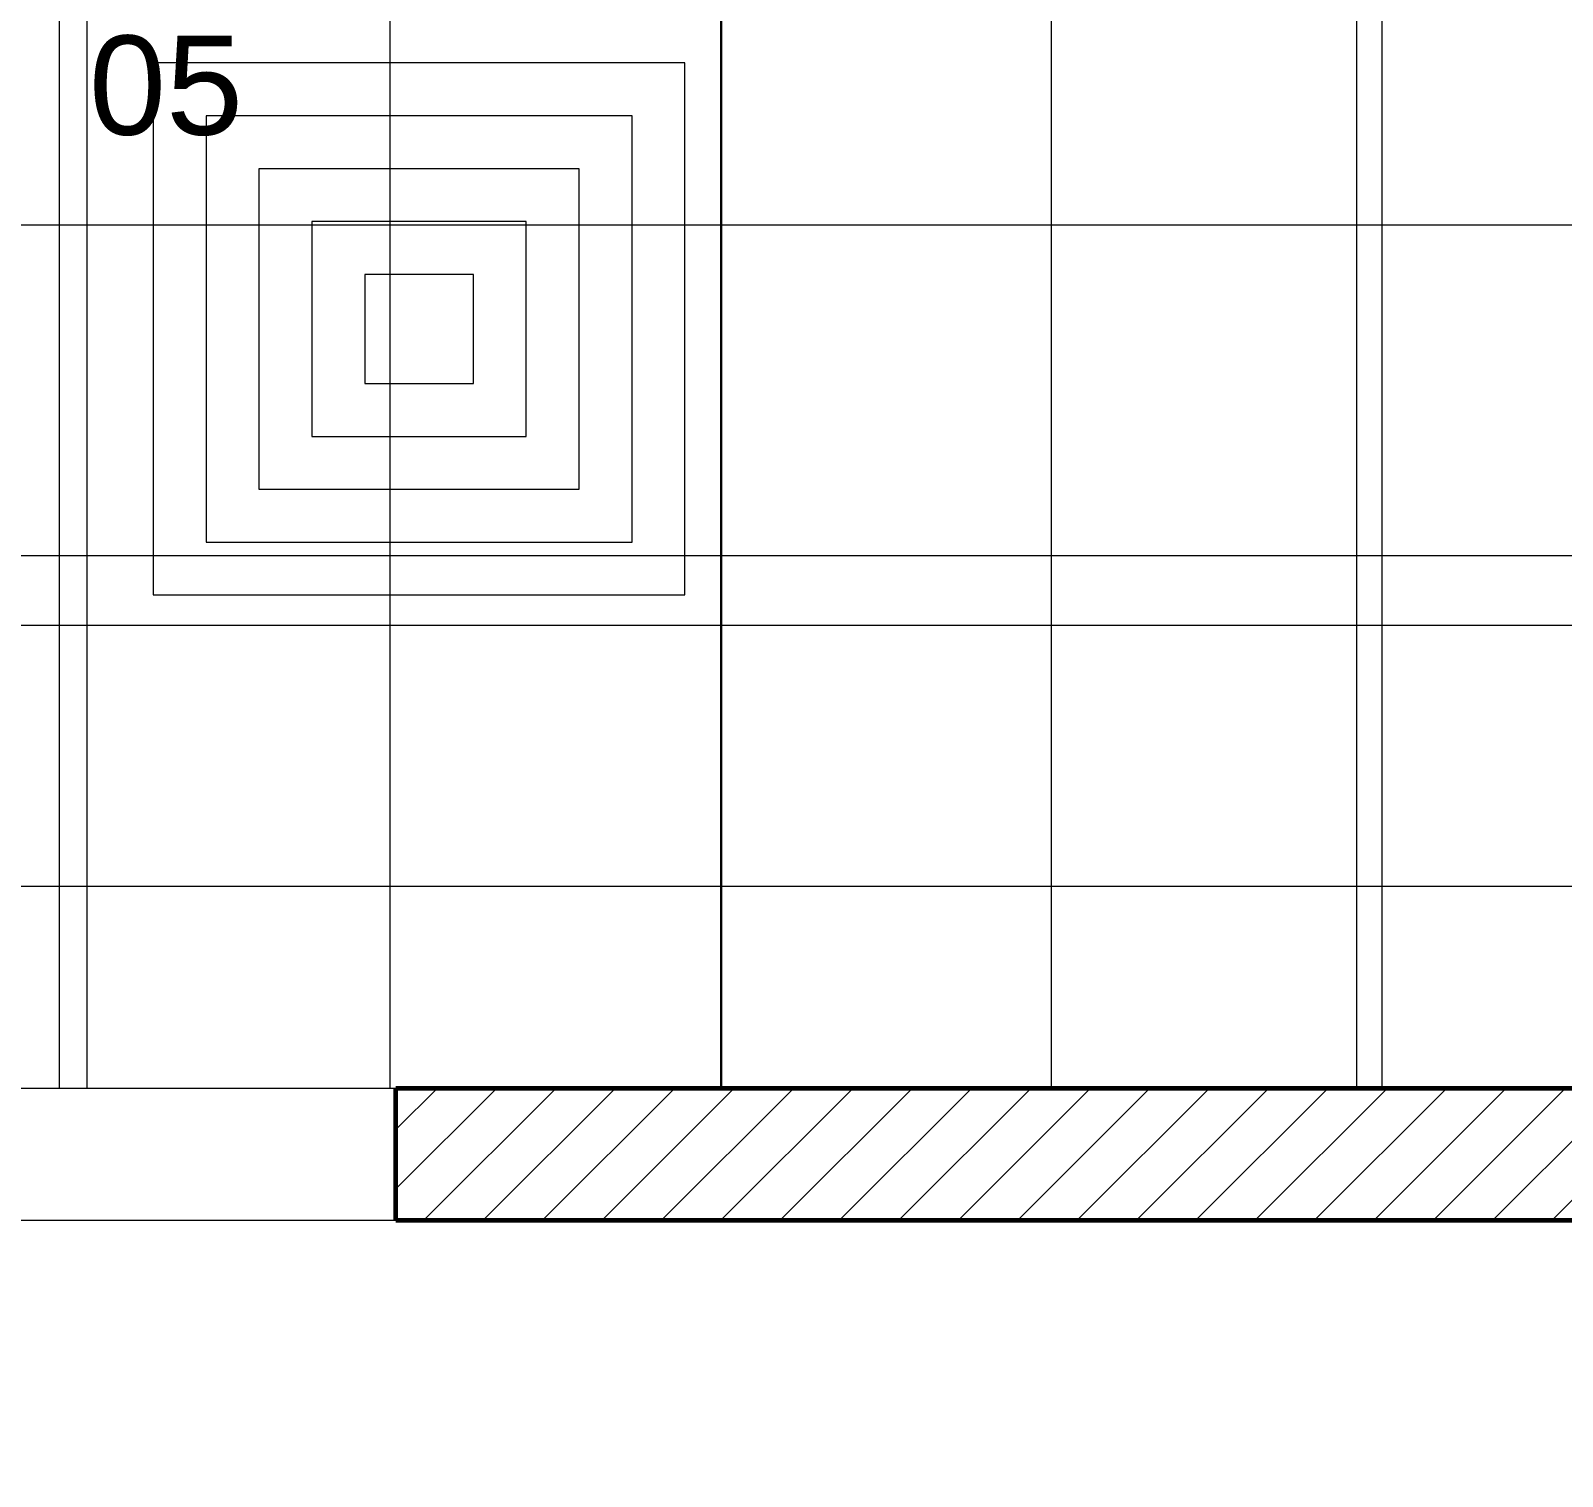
# Model space of a CAD drawing. Extents: x -566 to 72611, y -487 to 32334.
# Drawn here: x 391.9 to 449.9, y 82.8 to 137.5 of the extents above; entities that cross this region are included whole.
import ezdxf

# ---------------------------------------------------------------- set-up
doc = ezdxf.new("R2010")
doc.units = 0
doc.header["$LTSCALE"] = 0.5
doc.header["$MEASUREMENT"] = 0
for name, color, linetype, lineweight in [('Annotations', 40, 'CONTINUOUS', 5), ('ceilling', 141, 'CONTINUOUS', 18), ('hatch', 253, 'CONTINUOUS', 5), ('light', 141, 'CONTINUOUS', 20), ('viewed', 160, 'CONTINUOUS', 13), ('walls', 191, 'CONTINUOUS', 60)]:
    doc.layers.add(name, color=color, linetype=linetype, lineweight=lineweight)
doc.layers.add('floor', color=7, linetype='CONTINUOUS', lineweight=5, true_color=0xcfcfcf)
doc.styles.get("Standard").update_dxf_attribs({"font": 'arial.ttf'})

msp = doc.modelspace()

# ---------------------------------------------------------------- hatches: boundary and pattern name
at = {"layer": 'floor'}
h = msp.add_hatch(dxfattribs=at)
h.set_pattern_fill('ANSI37', color=256, scale=100, angle=45)
h.set_pattern_definition([(90, (243.028, 267.632), (-12.5, 9e-16), []), (180, (243.028, 267.632), (-9e-16, -12.5), [])])
h.paths.add_polyline_path([(253.46925, 349.5), (154.11744, 349.5), (154.11744, 348.5), (101.14781, 348.5), (101.14781, 349.5), (0, 349.5), (0, 344.5), (36, 344.5, -0.33835703), (0, 308.66941), (0, 308.5), (0, 173.75), (253.46925, 173.75)])
h.paths.add_polyline_path([(36, 344.5), (0, 344.5), (0, 308.66941, 0.33835703)], flags=17)
h.paths.add_polyline_path([(253.46925, 173.75), (0, 173.75), (0, 173.74997), (0, 169.75), (253.46925, 169.75)])
h.paths.add_polyline_path([(253.46925, 169.75), (0, 169.75), (0, 149.21137), (36, 149.21137, -0.33835703), (0, 113.38078), (0, 113.21137), (0, 29.94998), (0, -5), (253.46925, -5)])
h.paths.add_polyline_path([(36, 149.21137), (0, 149.21137), (0, 113.38078, 0.33835703)], flags=17)
h.paths.add_polyline_path([(575.25, 169.75), (510, 169.75), (474.75, 169.75), (327.5, 169.75), (285.46925, 169.75), (285.46925, 165.75), (253.46925, 165.75), (253.46925, -5), (263.99725, -5), (263.99725, 95.99051), (287, 95.99051), (287, 97.5), (292, 97.5), (292, -5), (341.25, -5), (341.25, 13.02988), (341.25012, 15.02988), (346.24839, 15.02988, 0.36108524), (374.08728, 41.24999), (346.25012, 41.24999), (346.25012, 42.99999), (341.25, 42.99999), (341.25, 44.99999), (341.25, 97.5), (357.75, 97.5), (405.75, 97.5), (575.25, 97.5)])
at = {"layer": 'hatch'}
h = msp.add_hatch(dxfattribs=at)
h.set_pattern_fill('ANSI31', color=256, scale=0.5, style=0)
h.set_pattern_definition([(45, (0, 0), (-1.122532, 1.122532), [])])
h.paths.add_polyline_path([(695.5, 106.5), (711.5, 106.5), (711.5, 111.5), (700.5, 111.5), (700.5, 173.75), (538.5, 173.75), (538.5, 209.75), (533.5, 209.75), (533.5, 173.75), (510, 173.75), (510, 169.75), (575.25, 169.75), (575.25, 97.5), (405.75, 97.5), (405.75, 92.5), (580.25, 92.5), (580.25, 169.75), (695.5, 169.75)])

# ---------------------------------------------------------------- linework, layer by layer
at = {"layer": 'ceilling'}
for p, q in [((394.06343, 169.75), (394.06343, 97.5)), ((418.06343, 169.75), (418.06343, 97.5)), ((442.06343, 169.75), (442.06343, 97.5)), ((0, 115), (575.25, 115)), ((0, 115), (575.25, 115))]:
    msp.add_line(p, q, dxfattribs=at)
at = {"layer": 'light', "color": 9, "true_color": 0xc9c9c9}
for points in [[(416.67952, 136.26651), (396.57238, 136.26651), (396.57238, 116.14635), (416.67952, 116.14635)], [(414.67952, 134.26651), (398.57238, 134.26651), (398.57238, 118.14635), (414.67952, 118.14635)], [(412.67952, 132.26651), (400.57238, 132.26651), (400.57238, 120.14635), (412.67952, 120.14635)], [(410.67952, 130.26651), (402.57238, 130.26651), (402.57238, 122.14635), (410.67952, 122.14635)], [(408.67952, 128.26651), (404.57238, 128.26651), (404.57238, 124.14635), (408.67952, 124.14635)]]:
    msp.add_lwpolyline(points, close=True, dxfattribs=at)
at = {"layer": 'viewed'}
for p, q in [((357.75, 97.5), (405.75, 97.5)), ((357.75, 92.5), (405.75, 92.5))]:
    msp.add_line(p, q, dxfattribs=at)
at = {"layer": 'walls'}
for p, q in [((405.75, 97.5), (575.25, 97.5)), ((405.75, 92.5), (405.75, 97.5)), ((405.75, 92.5), (580.25, 92.5))]:
    msp.add_line(p, q, dxfattribs=at)

# ---------------------------------------------------------------- texts
at = {"layer": 'Annotations', "insert": (394.14683, 137.30246, 51), "char_height": 3.75, "attachment_point": 1}
msp.add_mtext_dynamic_manual_height_columns('05', width=49.0944694, gutter_width=12.5, heights=[0], dxfattribs=at)

doc.saveas('drawing.dxf')
